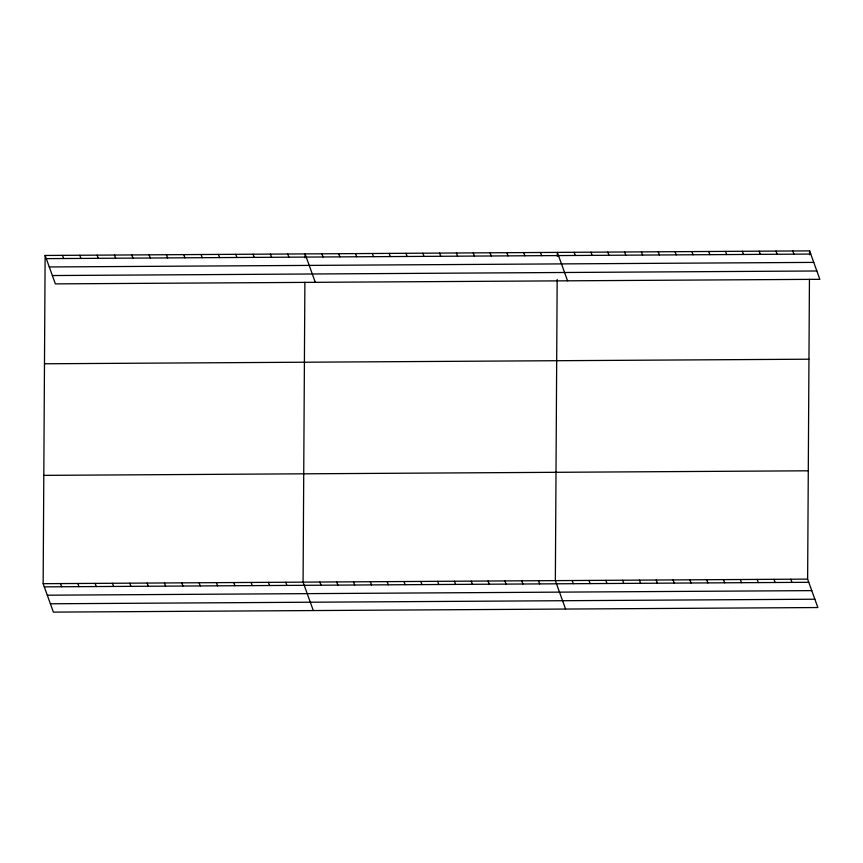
<?xml version="1.0" encoding="UTF-8"?>
<svg xmlns="http://www.w3.org/2000/svg" width="863" height="863" viewBox="0 0 863 863"><rect width="100%" height="100%" fill="white"/><g stroke="black" fill="none" stroke-linecap="round" stroke-linejoin="round"><path stroke-width="1.29" d="M809.44 279.256L807.628 579.116L817.865 607.541L53.387 612.115L43.15 583.69L45.135 255.459L809.613 250.885L819.85 279.31L55.372 283.884L45.135 255.459M304.887 282.266L303.075 582.137L313.301 610.562M305.038 257.767L305.06 253.905L315.297 282.33M557.174 279.472L555.351 580.626L565.578 609.051M557.315 256.268L557.336 252.395L567.574 280.82M809.591 254.758L809.613 250.885M46.278 258.63L810.756 254.067M49.288 266.958L813.755 262.395M52.373 275.545L816.851 270.982M44.488 363.776L808.955 359.202M43.808 475.373L808.286 470.799M43.15 583.69L807.628 579.116M44.293 586.862L808.771 582.298M47.292 595.2L811.77 590.626M50.388 603.776L814.855 599.213M792.795 250.993L793.938 254.164M775.977 251.09L777.121 254.261M759.16 251.187L760.303 254.358M742.342 251.284L743.485 254.466M725.524 251.392L726.668 254.563M708.706 251.489L709.85 254.661M691.889 251.586L693.032 254.768M675.071 251.694L676.214 254.865M790.81 579.224L791.954 582.396M658.253 251.791L659.397 254.963M773.992 579.321L775.136 582.493M641.436 251.888L642.579 255.07M757.175 579.418L758.318 582.601M624.618 251.996L625.761 255.168M740.357 579.526L741.5 582.698M607.789 252.093L608.933 255.265M723.539 579.623L724.672 582.795M590.972 252.19L592.115 255.372M706.711 579.72L707.854 582.903M574.154 252.298L575.297 255.47M689.893 579.828L691.036 583M673.075 579.925L674.219 583.097M540.518 252.492L541.662 255.675M656.258 580.022L657.401 583.205M523.701 252.6L524.844 255.772M639.44 580.13L640.583 583.302M506.883 252.697L508.027 255.869M622.622 580.227L623.766 583.399M490.065 252.794L491.209 255.977M605.804 580.324L606.948 583.507M473.248 252.902L474.391 256.074M588.987 580.432L590.13 583.604M456.43 252.999L457.573 256.171M572.169 580.529L573.312 583.701M439.612 253.096L440.756 256.268M422.794 253.193L423.938 256.376M538.534 580.723L539.677 583.906M405.977 253.301L407.12 256.473M521.716 580.831L522.859 584.003M389.159 253.398L390.303 256.57M504.898 580.928L506.042 584.1M372.331 253.495L373.474 256.678M488.08 581.026L489.213 584.208M355.513 253.603L356.656 256.775M471.252 581.133L472.395 584.305M338.695 253.7L339.839 256.872M454.434 581.231L455.578 584.402M321.877 253.798L323.021 256.98M437.617 581.328L438.76 584.51M420.799 581.435L421.942 584.607M287.735 254.002L288.878 257.185M403.981 581.533L405.125 584.704M270.41 254.11L271.554 257.282M387.163 581.63L388.307 584.812M253.075 254.207L254.218 257.39M370.346 581.738L371.489 584.909M235.75 254.315L236.894 257.487M353.528 581.835L354.671 585.006M336.71 581.932L337.854 585.114M218.425 254.423L219.569 257.595M319.893 582.04L321.036 585.211M201.09 254.52L202.233 257.703M183.765 254.628L184.909 257.8M285.739 582.234L286.883 585.416M166.44 254.725L167.584 257.908M268.415 582.342L269.558 585.513M149.105 254.833L150.248 258.005M251.09 582.449L252.233 585.621M131.78 254.941L132.924 258.113M233.754 582.547L234.898 585.729M114.455 255.038L115.599 258.22M216.43 582.654L217.573 585.826M97.12 255.146L98.263 258.317M199.105 582.752L200.248 585.934M79.795 255.243L80.939 258.425M181.78 582.859L182.913 586.031M62.47 255.351L63.614 258.522M164.445 582.967L165.588 586.139M147.12 583.064L148.263 586.247M129.795 583.172L130.939 586.344M112.46 583.269L113.603 586.452M95.135 583.377L96.278 586.549M77.81 583.485L78.954 586.657M60.475 583.582L61.618 586.764"/></g></svg>
